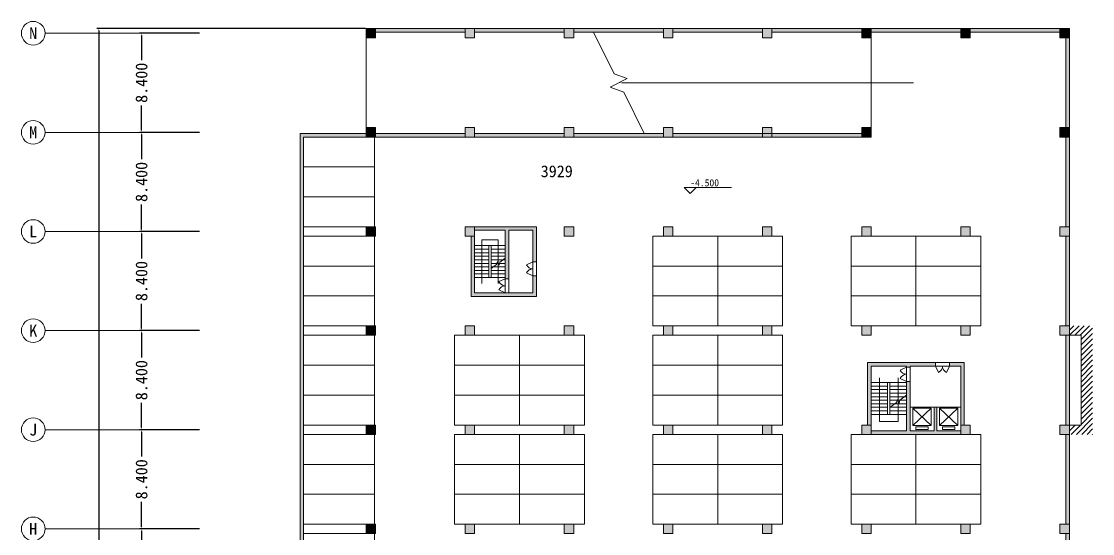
# Model space of a CAD drawing. Header units: metres. Extents: x -302 to 587, y -65 to 94.
# Drawn here: x -123.8 to -33, y 26.2 to 69.6 of the extents above; entities that cross this region are included whole.
import ezdxf

# ---------------------------------------------------------------- set-up
doc = ezdxf.new("R2010")
doc.units = ezdxf.units.M
doc.linetypes.add('ACAD_ISO03W100', pattern=[30, 12, -18])
doc.layers.get('0').update_dxf_attribs({"lineweight": 9})
for name, color, linetype, lineweight in [('fanghuo', 1, 'Continuous', 9), ('glass', 5, 'Continuous', 5), ('hatch', 212, 'ACAD_ISO03W100', 5), ('PUB_TEXT', 7, 'Continuous', 9), ('stair', 30, 'Continuous', 9), ('zhuwang', 2, 'Continuous', 13)]:
    doc.layers.add(name, color=color, linetype=linetype, lineweight=lineweight)
doc.styles.add('mystyle', font='', dxfattribs={"height": 1})
doc.styles.get('mystyle').set_extended_font_data('SimSun')
doc.dimstyles.new('myyyy', dxfattribs={"dimtxt": 1, "dimasz": 0.18, "dimexe": 0.18, "dimexo": 0.0625, "dimgap": 0.09, "dimtad": 0, "dimtoh": 1, "dimdec": 3, "dimrnd": 0.001, "dimzin": 0, "dimdsep": 46, "dimtxsty": 'Standard', "dimcen": 0.09, "dimadec": 0, "dimazin": 0, "dimtfac": 1, "dimtdec": 3, "dimtofl": 0, "dimtmove": 0, "dimatfit": 3, "dimfxl": 1, "dimtolj": 1, "dimtzin": 0, "dimarcsym": 0})

# ---------------------------------------------------------------- blocks, each defined once
blk = doc.blocks.new('*D45')
at = {"layer": 'Defpoints', "color": 0, "ltscale": 0.05, "transparency": 16777216}
for p in [(-108.651, 68.56), (-113.617, 60.16), (-108.651, 60.16)]:
    blk.add_point(p, dxfattribs=at)
at = {"layer": 'PUB_TEXT', "color": 0, "lineweight": -2, "ltscale": 0.05, "transparency": 16777216}
for p, q in [((-108.714, 68.56), (-113.797, 68.56)), ((-113.617, 68.38), (-113.617, 66.283)), ((-113.617, 60.34), (-113.617, 62.436)), ((-108.714, 60.16), (-113.797, 60.16))]:
    blk.add_line(p, q, dxfattribs=at)
at = {"layer": 'PUB_TEXT', "color": 0, "ltscale": 0.05, "transparency": 16777216}
for points in [[(-113.647, 68.38), (-113.587, 68.38), (-113.617, 68.56)], [(-113.647, 60.34), (-113.587, 60.34), (-113.617, 60.16)]]:
    blk.add_solid(points, dxfattribs=at)
at = {"layer": 'PUB_TEXT', "color": 0, "ltscale": 0.05, "transparency": 16777216, "insert": (-113.617, 64.36), "char_height": 1, "attachment_point": 5, "rotation": 90}
blk.add_mtext('\\A1;8.400', dxfattribs=at)
blk = doc.blocks.new('*D37')
at = {"layer": 'Defpoints', "color": 0, "ltscale": 0.05, "transparency": 16777216}
for p in [(-108.651, 60.16), (-113.617, 51.76), (-108.651, 51.76)]:
    blk.add_point(p, dxfattribs=at)
at = {"layer": 'PUB_TEXT', "color": 0, "lineweight": -2, "ltscale": 0.05, "transparency": 16777216}
for p, q in [((-108.714, 60.16), (-113.797, 60.16)), ((-113.617, 59.98), (-113.617, 57.883)), ((-113.617, 51.94), (-113.617, 54.036)), ((-108.714, 51.76), (-113.797, 51.76))]:
    blk.add_line(p, q, dxfattribs=at)
at = {"layer": 'PUB_TEXT', "color": 0, "ltscale": 0.05, "transparency": 16777216}
for points in [[(-113.647, 59.98), (-113.587, 59.98), (-113.617, 60.16)], [(-113.647, 51.94), (-113.587, 51.94), (-113.617, 51.76)]]:
    blk.add_solid(points, dxfattribs=at)
at = {"layer": 'PUB_TEXT', "color": 0, "ltscale": 0.05, "transparency": 16777216, "insert": (-113.617, 55.96), "char_height": 1, "attachment_point": 5, "rotation": 90}
blk.add_mtext('\\A1;8.400', dxfattribs=at)
blk = doc.blocks.new('*D38')
at = {"layer": 'Defpoints', "color": 0, "ltscale": 0.05, "transparency": 16777216}
for p in [(-108.651, 51.76), (-113.617, 43.36), (-108.651, 43.36)]:
    blk.add_point(p, dxfattribs=at)
at = {"layer": 'PUB_TEXT', "color": 0, "lineweight": -2, "ltscale": 0.05, "transparency": 16777216}
for p, q in [((-108.714, 51.76), (-113.797, 51.76)), ((-113.617, 51.58), (-113.617, 49.483)), ((-113.617, 43.54), (-113.617, 45.636)), ((-108.714, 43.36), (-113.797, 43.36))]:
    blk.add_line(p, q, dxfattribs=at)
at = {"layer": 'PUB_TEXT', "color": 0, "ltscale": 0.05, "transparency": 16777216}
for points in [[(-113.647, 51.58), (-113.587, 51.58), (-113.617, 51.76)], [(-113.647, 43.54), (-113.587, 43.54), (-113.617, 43.36)]]:
    blk.add_solid(points, dxfattribs=at)
at = {"layer": 'PUB_TEXT', "color": 0, "ltscale": 0.05, "transparency": 16777216, "insert": (-113.617, 47.56), "char_height": 1, "attachment_point": 5, "rotation": 90}
blk.add_mtext('\\A1;8.400', dxfattribs=at)
blk = doc.blocks.new('*D39')
at = {"layer": 'Defpoints', "color": 0, "ltscale": 0.05, "transparency": 16777216}
for p in [(-108.651, 43.36), (-113.617, 34.96), (-108.651, 34.96)]:
    blk.add_point(p, dxfattribs=at)
at = {"layer": 'PUB_TEXT', "color": 0, "lineweight": -2, "ltscale": 0.05, "transparency": 16777216}
for p, q in [((-108.714, 43.36), (-113.797, 43.36)), ((-113.617, 43.18), (-113.617, 41.083)), ((-113.617, 35.14), (-113.617, 37.236)), ((-108.714, 34.96), (-113.797, 34.96))]:
    blk.add_line(p, q, dxfattribs=at)
at = {"layer": 'PUB_TEXT', "color": 0, "ltscale": 0.05, "transparency": 16777216}
for points in [[(-113.647, 43.18), (-113.587, 43.18), (-113.617, 43.36)], [(-113.647, 35.14), (-113.587, 35.14), (-113.617, 34.96)]]:
    blk.add_solid(points, dxfattribs=at)
at = {"layer": 'PUB_TEXT', "color": 0, "ltscale": 0.05, "transparency": 16777216, "insert": (-113.617, 39.16), "char_height": 1, "attachment_point": 5, "rotation": 90}
blk.add_mtext('\\A1;8.400', dxfattribs=at)
blk = doc.blocks.new('*D40')
at = {"layer": 'Defpoints', "color": 0, "ltscale": 0.05, "transparency": 16777216}
for p in [(-108.651, 34.96), (-113.617, 26.56), (-108.651, 26.56)]:
    blk.add_point(p, dxfattribs=at)
at = {"layer": 'PUB_TEXT', "color": 0, "lineweight": -2, "ltscale": 0.05, "transparency": 16777216}
for p, q in [((-108.714, 34.96), (-113.797, 34.96)), ((-113.617, 34.78), (-113.617, 32.683)), ((-113.617, 26.74), (-113.617, 28.836)), ((-108.714, 26.56), (-113.797, 26.56))]:
    blk.add_line(p, q, dxfattribs=at)
at = {"layer": 'PUB_TEXT', "color": 0, "ltscale": 0.05, "transparency": 16777216}
for points in [[(-113.647, 34.78), (-113.587, 34.78), (-113.617, 34.96)], [(-113.647, 26.74), (-113.587, 26.74), (-113.617, 26.56)]]:
    blk.add_solid(points, dxfattribs=at)
at = {"layer": 'PUB_TEXT', "color": 0, "ltscale": 0.05, "transparency": 16777216, "insert": (-113.617, 30.76), "char_height": 1, "attachment_point": 5, "rotation": 90}
blk.add_mtext('\\A1;8.400', dxfattribs=at)
blk = doc.blocks.new('*D41')
at = {"layer": 'Defpoints', "color": 0, "ltscale": 0.05, "transparency": 16777216}
for p in [(-108.651, 26.56), (-113.617, 18.16), (-108.651, 18.16)]:
    blk.add_point(p, dxfattribs=at)
at = {"layer": 'PUB_TEXT', "color": 0, "lineweight": -2, "ltscale": 0.05, "transparency": 16777216}
for p, q in [((-108.714, 26.56), (-113.797, 26.56)), ((-113.617, 26.38), (-113.617, 24.283)), ((-113.617, 18.34), (-113.617, 20.436)), ((-108.714, 18.16), (-113.797, 18.16))]:
    blk.add_line(p, q, dxfattribs=at)
at = {"layer": 'PUB_TEXT', "color": 0, "ltscale": 0.05, "transparency": 16777216}
for points in [[(-113.647, 26.38), (-113.587, 26.38), (-113.617, 26.56)], [(-113.647, 18.34), (-113.587, 18.34), (-113.617, 18.16)]]:
    blk.add_solid(points, dxfattribs=at)
at = {"layer": 'PUB_TEXT', "color": 0, "ltscale": 0.05, "transparency": 16777216, "insert": (-113.617, 22.36), "char_height": 1, "attachment_point": 5, "rotation": 90}
blk.add_mtext('\\A1;8.400', dxfattribs=at)
blk = doc.blocks.new('*D44')
at = {"layer": 'Defpoints', "color": 0, "ltscale": 3, "transparency": 16777216}
for p in [(-117.233, 68.96), (-94.586, 68.96), (-68.586, -32.64)]:
    blk.add_point(p, dxfattribs=at)
at = {"layer": 'PUB_TEXT', "color": 0, "lineweight": -2, "ltscale": 3, "transparency": 16777216}
for p, q in [((-94.649, 68.96), (-117.413, 68.96)), ((-117.233, 68.78), (-117.233, 20.666)), ((-117.233, -32.46), (-117.233, 15.653)), ((-68.649, -32.64), (-117.413, -32.64))]:
    blk.add_line(p, q, dxfattribs=at)
at = {"layer": 'PUB_TEXT', "color": 0, "ltscale": 3, "transparency": 16777216}
for points in [[(-117.263, 68.78), (-117.203, 68.78), (-117.233, 68.96)], [(-117.263, -32.46), (-117.203, -32.46), (-117.233, -32.64)]]:
    blk.add_solid(points, dxfattribs=at)
at = {"layer": 'PUB_TEXT', "color": 0, "ltscale": 3, "transparency": 16777216, "insert": (-117.233, 18.16), "char_height": 1, "attachment_point": 5, "rotation": 90}
blk.add_mtext('\\A1;101.600', dxfattribs=at)

msp = doc.modelspace()

# ---------------------------------------------------------------- hatches: boundary and pattern name
at = {"layer": 'hatch', "ltscale": 0.05}
h = msp.add_hatch(color=256, dxfattribs=at)
h.dxf.hatch_style = 1
h.paths.add_polyline_path([(-93.7864, 68.9598), (-94.5864, 68.9598), (-94.5864, 68.1598), (-93.7864, 68.1598)])
h = msp.add_hatch(color=256, dxfattribs=at)
h.dxf.hatch_style = 1
h.paths.add_polyline_path([(-52.5864, 68.9598), (-60.1864, 68.9598), (-60.1864, 68.6598), (-52.5864, 68.6598)])
h.paths.add_polyline_path([(-60.9864, 68.9598), (-68.5864, 68.9598), (-68.5864, 68.6598), (-60.9864, 68.6598)])
h.paths.add_polyline_path([(-60.1864, 68.9598), (-60.9864, 68.9598), (-60.9864, 68.1598), (-60.1864, 68.1598)])
h.paths.add_polyline_path([(-68.5864, 68.9598), (-69.3864, 68.9598), (-69.3864, 68.1598), (-68.5864, 68.1598)])
h.paths.add_polyline_path([(-69.3864, 68.9598), (-76.9864, 68.9598), (-76.9864, 68.6598), (-69.3864, 68.6598)])
h.paths.add_polyline_path([(-76.9864, 68.9598), (-77.7864, 68.9598), (-77.7864, 68.1598), (-76.9864, 68.1598)])
h.paths.add_polyline_path([(-77.7864, 68.9598), (-85.3864, 68.9598), (-85.3864, 68.6598), (-77.7864, 68.6598)])
h.paths.add_polyline_path([(-85.3864, 68.9598), (-86.1864, 68.9598), (-86.1864, 68.1598), (-85.3864, 68.1598)])
h.paths.add_polyline_path([(-86.1864, 68.9598), (-93.7864, 68.9598), (-93.7864, 68.6598), (-86.1864, 68.6598)])
h = msp.add_hatch(color=256, dxfattribs=at)
h.dxf.hatch_style = 1
h.paths.add_polyline_path([(-51.7864, 68.9598), (-52.5864, 68.9598), (-52.5864, 68.1598), (-51.7864, 68.1598)])
h = msp.add_hatch(color=256, dxfattribs=at)
h.dxf.hatch_style = 1
h.paths.add_polyline_path([(-34.9864, 9.3598), (-35.2864, 9.3598), (-35.2864, 1.7598), (-34.9864, 1.7598)])
h.paths.add_polyline_path([(-34.9864, 17.7598), (-35.2864, 17.7598), (-35.2864, 10.1598), (-34.9864, 10.1598)])
h.paths.add_polyline_path([(-34.9864, 26.1598), (-35.2864, 26.1598), (-35.2864, 18.5598), (-34.9864, 18.5598)])
h.paths.add_polyline_path([(-34.9864, 34.5598), (-35.2864, 34.5598), (-35.2864, 26.9598), (-34.9864, 26.9598)])
h.paths.add_polyline_path([(-34.9864, 42.9598), (-35.2864, 42.9598), (-35.2864, 35.3598), (-34.9864, 35.3598)])
h.paths.add_polyline_path([(-34.9864, 51.3598), (-35.2864, 51.3598), (-35.2864, 43.7598), (-34.9864, 43.7598)])
h.paths.add_polyline_path([(-34.9864, 59.7598), (-35.2864, 59.7598), (-35.2864, 52.1598), (-34.9864, 52.1598)])
h.paths.add_polyline_path([(-34.9864, 68.1598), (-35.2864, 68.1598), (-35.2864, 60.5598), (-34.9864, 60.5598)])
h.paths.add_polyline_path([(-35.7864, 68.9598), (-43.3864, 68.9598), (-43.3864, 68.6598), (-35.7864, 68.6598)])
h.paths.add_polyline_path([(-44.1864, 68.9598), (-51.7864, 68.9598), (-51.7864, 68.6598), (-44.1864, 68.6598)])
h = msp.add_hatch(color=256, dxfattribs=at)
h.dxf.hatch_style = 1
h.paths.add_polyline_path([(-43.3864, 68.9598), (-44.1864, 68.9598), (-44.1864, 68.1598), (-43.3864, 68.1598)])
h = msp.add_hatch(color=256, dxfattribs=at)
h.dxf.hatch_style = 1
h.paths.add_polyline_path([(-34.9864, 68.9598), (-35.7864, 68.9598), (-35.7864, 68.1598), (-34.9864, 68.1598)])
h = msp.add_hatch(color=256, dxfattribs=at)
h.dxf.hatch_style = 1
h.paths.add_polyline_path([(-99.8864, 51.3598), (-99.8864, 52.1598), (-99.8864, 54.6931), (-99.8864, 57.2265), (-99.8864, 59.7598), (-94.5864, 59.7598), (-94.5864, 60.0598), (-100.1864, 60.0598), (-100.1864, 10.1598), (-99.8864, 10.1598)])
h = msp.add_hatch(color=256, dxfattribs=at)
h.dxf.hatch_style = 1
h.paths.add_polyline_path([(-94.5864, 59.7598), (-93.7864, 59.7598), (-93.7864, 60.5598), (-94.5864, 60.5598)])
h = msp.add_hatch(color=256, dxfattribs=at)
h.dxf.hatch_style = 1
h.paths.add_polyline_path([(-86.1864, 60.0598), (-93.7864, 60.0598), (-93.7864, 59.7598), (-86.1864, 59.7598)])
h = msp.add_hatch(color=256, dxfattribs=at)
h.dxf.hatch_style = 1
h.paths.add_polyline_path([(-77.7864, 60.5598), (-77.7864, 59.7598), (-76.9864, 59.7598), (-76.9864, 60.5598)])
h.paths.add_polyline_path([(-86.1864, 60.5598), (-86.1864, 59.7598), (-85.3864, 59.7598), (-85.3864, 60.5598)])
h = msp.add_hatch(color=256, dxfattribs=at)
h.dxf.hatch_style = 1
h.paths.add_polyline_path([(-77.7864, 60.0598), (-85.3864, 60.0598), (-85.3864, 59.7598), (-77.7864, 59.7598)])
h = msp.add_hatch(color=256, dxfattribs=at)
h.dxf.hatch_style = 1
h.paths.add_polyline_path([(-69.3864, 60.0598), (-76.9864, 60.0598), (-76.9864, 59.7598), (-69.3864, 59.7598)])
h = msp.add_hatch(color=256, dxfattribs=at)
h.dxf.hatch_style = 1
h.paths.add_polyline_path([(-60.1864, 60.5598), (-60.9864, 60.5598), (-60.9864, 59.7598), (-60.1864, 59.7598)])
h.paths.add_polyline_path([(-68.5864, 60.5598), (-69.3864, 60.5598), (-69.3864, 59.7598), (-68.5864, 59.7598)])
h = msp.add_hatch(color=256, dxfattribs=at)
h.dxf.hatch_style = 1
h.paths.add_polyline_path([(-60.9864, 60.0598), (-68.5864, 60.0598), (-68.5864, 59.7598), (-60.9864, 59.7598)])
h = msp.add_hatch(color=256, dxfattribs=at)
h.dxf.hatch_style = 1
h.paths.add_polyline_path([(-52.5864, 60.0598), (-60.1864, 60.0598), (-60.1864, 59.7598), (-52.5864, 59.7598)])
h = msp.add_hatch(color=256, dxfattribs=at)
h.dxf.hatch_style = 1
h.paths.add_polyline_path([(-51.7864, 60.5598), (-52.5864, 60.5598), (-52.5864, 59.7598), (-51.7864, 59.7598)])
h = msp.add_hatch(color=256, dxfattribs=at)
h.dxf.hatch_style = 1
h.paths.add_polyline_path([(-34.9864, 60.5598), (-35.7864, 60.5598), (-35.7864, 59.7598), (-34.9864, 59.7598)])
h = msp.add_hatch(color=256, dxfattribs=at)
h.dxf.hatch_style = 1
h.paths.add_polyline_path([(-93.7864, 52.1598), (-94.5864, 52.1598), (-94.5864, 51.3598), (-93.7864, 51.3598)])
h = msp.add_hatch(color=256, dxfattribs=at)
h.dxf.hatch_style = 1
h.paths.add_polyline_path([(-76.9864, 52.1598), (-77.7864, 52.1598), (-77.7864, 51.3598), (-76.9864, 51.3598)])
h.paths.add_polyline_path([(-85.3864, 52.1598), (-86.1864, 52.1598), (-86.1864, 51.3598), (-85.3864, 51.3598)])
h = msp.add_hatch(color=256, dxfattribs=at)
h.dxf.hatch_style = 1
h.paths.add_polyline_path([(-82.4864, 51.8598), (-80.4464, 51.8598), (-80.4464, 49.1932), (-80.1464, 49.1932), (-80.1464, 52.1598), (-85.3864, 52.1598), (-85.3864, 51.8598), (-82.7864, 51.8598), (-82.7864, 47.7598), (-82.4864, 47.7598)])
h.paths.add_polyline_path([(-80.1464, 47.9932), (-80.4464, 47.9932), (-80.4464, 46.5598), (-82.4864, 46.5598), (-82.7864, 46.5598), (-85.3864, 46.5598), (-85.3864, 51.3598), (-85.6864, 51.3598), (-85.6864, 46.2598), (-80.1464, 46.2598)])
h = msp.add_hatch(color=256, dxfattribs=at)
h.dxf.hatch_style = 1
h.paths.add_polyline_path([(-60.1864, 52.1598), (-60.9864, 52.1598), (-60.9864, 51.3598), (-60.1864, 51.3598)])
h.paths.add_polyline_path([(-68.5864, 52.1598), (-69.3864, 52.1598), (-69.3864, 51.3598), (-68.5864, 51.3598)])
h = msp.add_hatch(color=256, dxfattribs=at)
h.dxf.hatch_style = 1
h.paths.add_polyline_path([(-43.3864, 52.1598), (-44.1864, 52.1598), (-44.1864, 51.3598), (-43.3864, 51.3598)])
h.paths.add_polyline_path([(-51.7864, 52.1598), (-52.5864, 52.1598), (-52.5864, 51.3598), (-51.7864, 51.3598)])
h = msp.add_hatch(color=256, dxfattribs=at)
h.dxf.hatch_style = 1
h.paths.add_polyline_path([(-34.9864, 52.1598), (-35.7864, 52.1598), (-35.7864, 51.3598), (-34.9864, 51.3598)])
h.paths.add_polyline_path([(-43.3864, 52.1598), (-44.1864, 52.1598), (-44.1864, 51.3598), (-43.3864, 51.3598)])
h = msp.add_hatch(color=256, dxfattribs=at)
h.dxf.hatch_style = 1
h.paths.add_polyline_path([(-93.7864, 43.7598), (-94.5864, 43.7598), (-94.5864, 42.9598), (-93.7864, 42.9598)])
h = msp.add_hatch(color=256, dxfattribs=at)
h.dxf.hatch_style = 1
h.paths.add_polyline_path([(-76.9864, 43.7598), (-77.7864, 43.7598), (-77.7864, 42.9598), (-76.9864, 42.9598)])
h.paths.add_polyline_path([(-85.3864, 43.7598), (-86.1864, 43.7598), (-86.1864, 42.9598), (-85.3864, 42.9598)])
h = msp.add_hatch(color=256, dxfattribs=at)
h.dxf.hatch_style = 1
h.paths.add_polyline_path([(-60.1864, 43.7598), (-60.9864, 43.7598), (-60.9864, 42.9598), (-60.1864, 42.9598)])
h.paths.add_polyline_path([(-68.5864, 43.7598), (-69.3864, 43.7598), (-69.3864, 42.9598), (-68.5864, 42.9598)])
h = msp.add_hatch(color=256, dxfattribs=at)
h.dxf.hatch_style = 1
h.paths.add_polyline_path([(-43.3864, 43.7598), (-44.1864, 43.7598), (-44.1864, 42.9598), (-43.3864, 42.9598)])
h.paths.add_polyline_path([(-51.7864, 43.7598), (-52.5864, 43.7598), (-52.5864, 42.9598), (-51.7864, 42.9598)])
h = msp.add_hatch(color=256, dxfattribs=at)
h.dxf.hatch_style = 1
h.paths.add_polyline_path([(-34.9864, 43.7598), (-35.7864, 43.7598), (-35.7864, 42.9598), (-34.9864, 42.9598)])
h.paths.add_polyline_path([(-43.3864, 43.7598), (-44.1864, 43.7598), (-44.1864, 42.9598), (-43.3864, 42.9598)])
at = {"layer": 'hatch', "ltscale": 3}
h = msp.add_hatch(dxfattribs=at)
h.set_pattern_fill('ANSI31', color=256, scale=0.1)
h.set_pattern_definition([(45, (159.6, 3e-13), (-0.2245064, 0.2245064), [])])
h.paths.add_polyline_path([(-33.0175, 43.7598), (-34.9864, 43.7598), (-34.9864, 42.9598), (-33.9864, 42.9598), (-33.9864, 35.3598), (-34.9864, 35.3598), (-34.9864, 34.5598), (-33.0175, 34.5598)])
at = {"layer": 'hatch', "ltscale": 0.05}
h = msp.add_hatch(color=256, dxfattribs=at)
h.dxf.hatch_style = 1
h.paths.add_polyline_path([(-46.3364, 40.6598), (-52.0864, 40.6598), (-52.0864, 35.3598), (-51.7864, 35.3598), (-51.7864, 40.3598), (-48.7864, 40.3598), (-48.7864, 40.2598), (-48.4864, 40.2598), (-48.4864, 40.3598), (-46.3364, 40.3598)])
h = msp.add_hatch(color=256, dxfattribs=at)
h.dxf.hatch_style = 1
h.paths.add_polyline_path([(-43.8864, 40.6598), (-45.1364, 40.6598), (-45.1364, 40.3598), (-44.1864, 40.3598), (-44.1864, 36.8598), (-44.1864, 35.3598), (-43.8864, 35.3598)])
h = msp.add_hatch(color=256, dxfattribs=at)
h.dxf.hatch_style = 1
h.paths.add_polyline_path([(-48.4864, 39.0598), (-48.7864, 39.0598), (-48.7864, 34.8598), (-51.7864, 34.8598), (-51.7864, 34.5598), (-44.1864, 34.5598), (-44.1864, 34.8598), (-46.2264, 34.8598), (-46.2264, 36.8598), (-46.4464, 36.8598), (-46.4464, 34.8598), (-48.4864, 34.8598)])
h = msp.add_hatch(color=256, dxfattribs=at)
h.dxf.hatch_style = 1
h.paths.add_polyline_path([(-93.7864, 35.3598), (-94.5864, 35.3598), (-94.5864, 34.5598), (-93.7864, 34.5598)])
h = msp.add_hatch(color=256, dxfattribs=at)
h.dxf.hatch_style = 1
h.paths.add_polyline_path([(-76.9864, 35.3598), (-77.7864, 35.3598), (-77.7864, 34.5598), (-76.9864, 34.5598)])
h.paths.add_polyline_path([(-85.3864, 35.3598), (-86.1864, 35.3598), (-86.1864, 34.5598), (-85.3864, 34.5598)])
h = msp.add_hatch(color=256, dxfattribs=at)
h.dxf.hatch_style = 1
h.paths.add_polyline_path([(-60.1864, 35.3598), (-60.9864, 35.3598), (-60.9864, 34.5598), (-60.1864, 34.5598)])
h.paths.add_polyline_path([(-68.5864, 35.3598), (-69.3864, 35.3598), (-69.3864, 34.5598), (-68.5864, 34.5598)])
h = msp.add_hatch(color=256, dxfattribs=at)
h.dxf.hatch_style = 1
h.paths.add_polyline_path([(-43.3864, 35.3598), (-44.1864, 35.3598), (-44.1864, 34.5598), (-43.3864, 34.5598)])
h.paths.add_polyline_path([(-51.7864, 35.3598), (-52.5864, 35.3598), (-52.5864, 34.5598), (-51.7864, 34.5598)])
h = msp.add_hatch(color=256, dxfattribs=at)
h.dxf.hatch_style = 1
h.paths.add_polyline_path([(-34.9864, 35.3598), (-35.7864, 35.3598), (-35.7864, 34.5598), (-34.9864, 34.5598)])
h.paths.add_polyline_path([(-43.3864, 35.3598), (-44.1864, 35.3598), (-44.1864, 34.5598), (-43.3864, 34.5598)])
h = msp.add_hatch(color=256, dxfattribs=at)
h.dxf.hatch_style = 1
h.paths.add_polyline_path([(-93.7864, 26.9598), (-94.5864, 26.9598), (-94.5864, 26.1598), (-93.7864, 26.1598)])
h = msp.add_hatch(color=256, dxfattribs=at)
h.dxf.hatch_style = 1
h.paths.add_polyline_path([(-76.9864, 26.9598), (-77.7864, 26.9598), (-77.7864, 26.1598), (-76.9864, 26.1598)])
h.paths.add_polyline_path([(-85.3864, 26.9598), (-86.1864, 26.9598), (-86.1864, 26.1598), (-85.3864, 26.1598)])
h = msp.add_hatch(color=256, dxfattribs=at)
h.dxf.hatch_style = 1
h.paths.add_polyline_path([(-60.1864, 26.9598), (-60.9864, 26.9598), (-60.9864, 26.1598), (-60.1864, 26.1598)])
h.paths.add_polyline_path([(-68.5864, 26.9598), (-69.3864, 26.9598), (-69.3864, 26.1598), (-68.5864, 26.1598)])
h = msp.add_hatch(color=256, dxfattribs=at)
h.dxf.hatch_style = 1
h.paths.add_polyline_path([(-43.3864, 26.9598), (-44.1864, 26.9598), (-44.1864, 26.1598), (-43.3864, 26.1598)])
h.paths.add_polyline_path([(-51.7864, 26.9598), (-52.5864, 26.9598), (-52.5864, 26.1598), (-51.7864, 26.1598)])
h = msp.add_hatch(color=256, dxfattribs=at)
h.dxf.hatch_style = 1
h.paths.add_polyline_path([(-34.9864, 26.9598), (-35.7864, 26.9598), (-35.7864, 26.1598), (-34.9864, 26.1598)])
h.paths.add_polyline_path([(-43.3864, 26.9598), (-44.1864, 26.9598), (-44.1864, 26.1598), (-43.3864, 26.1598)])

# ---------------------------------------------------------------- linework, layer by layer
for p, q in [((-94.5864, 60.5598), (-94.5864, 68.1598)), ((-86.1864, 68.9598), (-93.7864, 68.9598)), ((-86.1864, 68.6598), (-93.7864, 68.6598)), ((-77.7864, 68.9598), (-85.3864, 68.9598)), ((-77.7864, 68.6598), (-85.3864, 68.6598)), ((-69.3864, 68.9598), (-76.9864, 68.9598)), ((-69.3864, 68.6598), (-76.9864, 68.6598)), ((-60.9864, 68.9598), (-68.5864, 68.9598)), ((-60.9864, 68.6598), (-68.5864, 68.6598)), ((-52.5864, 68.9598), (-60.1864, 68.9598)), ((-52.5864, 68.6598), (-60.1864, 68.6598)), ((-44.1864, 68.9598), (-51.7864, 68.9598)), ((-44.1864, 68.6598), (-51.7864, 68.6598)), ((-51.7864, 60.5598), (-51.7864, 68.1598)), ((-35.7864, 68.9598), (-43.3864, 68.9598)), ((-35.7864, 68.6598), (-43.3864, 68.6598)), ((-94.5864, 60.5598), (-93.7864, 60.5598)), ((-94.3864, 59.7598), (-94.3864, 60.5598)), ((-93.7864, 60.5598), (-93.7864, 59.7598)), ((-93.7864, 60.0598), (-86.1864, 60.0598)), ((-85.3864, 60.0598), (-77.7864, 60.0598)), ((-76.9864, 60.0598), (-69.3864, 60.0598)), ((-68.5864, 60.0598), (-52.5864, 60.0598)), ((-93.7864, 59.7598), (-94.5864, 59.7598)), ((-93.8864, 52.1598), (-93.8864, 59.7598)), ((-93.8864, 59.7598), (-93.8864, 57.2265)), ((-93.7864, 59.7598), (-86.1864, 59.7598)), ((-85.3864, 59.7598), (-77.7864, 59.7598)), ((-76.9864, 59.7598), (-69.3864, 59.7598)), ((-68.5864, 59.7598), (-52.5864, 59.7598)), ((-93.8864, 57.2265), (-99.8864, 57.2265)), ((-93.8864, 57.2265), (-93.8864, 54.6931)), ((-93.8864, 54.6931), (-99.8864, 54.6931)), ((-93.8864, 54.6931), (-93.8864, 52.1598)), ((-93.8864, 52.1598), (-99.8864, 52.1598)), ((-94.5864, 52.1598), (-93.7864, 52.1598)), ((-93.8864, 51.3598), (-93.8864, 52.1598)), ((-93.7864, 52.1598), (-93.7864, 51.3598)), ((-93.8864, 51.3598), (-99.8864, 51.3598)), ((-93.7864, 51.3598), (-94.5864, 51.3598)), ((-93.8864, 43.7598), (-93.8864, 51.3598)), ((-93.8864, 51.3598), (-93.8864, 48.8265)), ((-64.7864, 51.3598), (-64.7864, 48.8265)), ((-47.9864, 51.3598), (-47.9864, 48.8265)), ((-93.8864, 48.8265), (-99.8864, 48.8265)), ((-93.8864, 48.8265), (-93.8864, 46.2931)), ((-64.7864, 48.8265), (-64.7864, 46.2931)), ((-47.9864, 48.8265), (-47.9864, 46.2931)), ((-93.8864, 46.2931), (-99.8864, 46.2931)), ((-93.8864, 46.2931), (-93.8864, 43.7598)), ((-64.7864, 46.2931), (-64.7864, 43.7598)), ((-47.9864, 46.2931), (-47.9864, 43.7598)), ((-93.8864, 43.7598), (-99.8864, 43.7598)), ((-94.5864, 43.7598), (-93.7864, 43.7598)), ((-93.8864, 42.9598), (-93.8864, 43.7598)), ((-93.7864, 43.7598), (-93.7864, 42.9598)), ((-93.8864, 42.9598), (-99.8864, 42.9598)), ((-93.7864, 42.9598), (-94.5864, 42.9598)), ((-93.8864, 35.3598), (-93.8864, 42.9598)), ((-81.5864, 42.9598), (-81.5864, 40.4265)), ((-64.7864, 42.9598), (-64.7864, 40.4265)), ((-93.8864, 40.4265), (-99.8864, 40.4265)), ((-81.5864, 40.4265), (-81.5864, 37.8931)), ((-64.7864, 40.4265), (-64.7864, 37.8931)), ((-93.8864, 37.8931), (-99.8864, 37.8931)), ((-81.5864, 37.8931), (-81.5864, 35.3598)), ((-64.7864, 37.8931), (-64.7864, 35.3598)), ((-93.8864, 35.3598), (-99.8864, 35.3598)), ((-93.8864, 34.5598), (-99.8864, 34.5598)), ((-94.5864, 35.3598), (-93.7864, 35.3598)), ((-93.7864, 34.5598), (-94.5864, 34.5598)), ((-93.8864, 34.5598), (-93.8864, 35.3598)), ((-93.8864, 26.9598), (-93.8864, 34.5598)), ((-93.7864, 35.3598), (-93.7864, 34.5598)), ((-81.5864, 32.0265), (-81.5864, 34.5598)), ((-64.7864, 32.0265), (-64.7864, 34.5598)), ((-47.9864, 32.0265), (-47.9864, 34.5598)), ((-93.8864, 32.0265), (-99.8864, 32.0265)), ((-81.5864, 32.0265), (-81.5864, 29.4931)), ((-64.7864, 32.0265), (-64.7864, 29.4931)), ((-47.9864, 32.0265), (-47.9864, 29.4931)), ((-93.8864, 29.4931), (-99.8864, 29.4931)), ((-81.5864, 29.4931), (-81.5864, 26.9598)), ((-64.7864, 29.4931), (-64.7864, 26.9598)), ((-47.9864, 29.4931), (-47.9864, 26.9598)), ((-93.8864, 26.9598), (-99.8864, 26.9598)), ((-94.5864, 26.9598), (-93.7864, 26.9598)), ((-93.8864, 26.1598), (-93.8864, 26.9598)), ((-93.7864, 26.9598), (-93.7864, 26.1598)), ((-93.8864, 26.1598), (-99.8864, 26.1598)), ((-93.7864, 26.1598), (-94.5864, 26.1598)), ((-93.8864, 18.5598), (-93.8864, 26.1598))]:
    msp.add_line(p, q)
at = {"ltscale": 0.05}
for p, q in [((-73.5699, 65.1144), (-75.3006, 68.6598)), ((-35.2864, 68.1598), (-35.2864, 60.5598)), ((-34.9864, 68.1598), (-34.9864, 60.5598)), ((-73.9146, 63.9848), (-72.4548, 64.7147)), ((-72.4548, 64.7147), (-73.5699, 65.1144)), ((-73.9146, 63.9848), (-72.7388, 63.5633)), ((-48.1847, 64.3497), (-72.8847, 64.3497)), ((-71.0285, 60.0598), (-72.7388, 63.5633)), ((-100.1864, 60.0598), (-100.1864, 10.1598)), ((-94.5864, 60.0598), (-100.1864, 60.0598)), ((-94.5864, 59.7598), (-99.8864, 59.7598)), ((-99.8864, 59.7598), (-99.8864, 57.2265)), ((-35.2864, 59.7598), (-35.2864, 52.1598)), ((-34.9864, 59.7598), (-34.9864, 52.1598)), ((-99.8864, 51.3598), (-99.8864, 10.1598)), ((-83.3864, 51.0598), (-84.7864, 51.0598)), ((-84.7864, 51.0598), (-84.7864, 47.3598)), ((-83.3864, 47.3598), (-83.3864, 51.0598)), ((-35.2864, 51.3598), (-35.2864, 43.7598)), ((-34.9864, 51.3598), (-34.9864, 43.7598)), ((-83.4614, 49.2098), (-83.5276, 48.9539)), ((-83.4614, 49.2098), (-83.3114, 48.9098)), ((-83.2451, 49.1657), (-83.3114, 48.9098)), ((-83.2451, 49.1657), (-82.7864, 49.5098)), ((-80.1464, 49.1932), (-80.4464, 49.1932)), ((-83.9864, 48.6098), (-83.5276, 48.9539)), ((-82.4864, 47.7598), (-82.7864, 47.7598)), ((-80.1464, 47.9932), (-80.4464, 47.9932)), ((-82.4864, 46.5598), (-82.7864, 46.5598)), ((-35.2864, 42.9598), (-35.2864, 35.3598)), ((-34.9864, 42.9598), (-34.9864, 35.3598)), ((-48.4864, 40.2598), (-48.7864, 40.2598)), ((-46.3364, 40.6598), (-46.3364, 40.3598)), ((-45.1364, 40.6598), (-45.1364, 40.3598)), ((-51.0864, 39.3598), (-51.0864, 35.6598)), ((-49.4864, 35.6598), (-49.4864, 39.3598)), ((-48.4864, 39.0598), (-48.7864, 39.0598)), ((-50.1864, 36.8348), (-49.6276, 37.2539)), ((-49.5614, 37.5098), (-49.6276, 37.2539)), ((-49.5614, 37.5098), (-49.4114, 37.2098)), ((-49.3451, 37.4657), (-49.4114, 37.2098)), ((-49.3451, 37.4657), (-48.7864, 37.8848)), ((-49.4864, 35.6598), (-51.0864, 35.6598)), ((-35.2864, 34.5598), (-35.2864, 26.9598)), ((-34.9864, 34.5598), (-34.9864, 26.9598)), ((-35.2864, 26.1598), (-35.2864, 18.5598)), ((-34.9864, 26.1598), (-34.9864, 18.5598))]:
    msp.add_line(p, q, dxfattribs=at)
at = {"ltscale": 3}
for p, q in [((-67.622, 55.4758), (-63.622, 55.4758)), ((-67.122, 54.9758), (-67.622, 55.4758)), ((-66.622, 55.4758), (-67.122, 54.9758)), ((-59.2864, 51.3598), (-70.2864, 51.3598)), ((-70.2864, 51.3598), (-70.2864, 43.7598)), ((-59.2864, 51.3598), (-59.2864, 43.7598)), ((-42.4864, 51.3598), (-53.4864, 51.3598)), ((-53.4864, 51.3598), (-53.4864, 43.7598)), ((-42.4864, 51.3598), (-42.4864, 43.7598)), ((-59.2864, 48.8265), (-70.2864, 48.8265)), ((-42.4864, 48.8265), (-53.4864, 48.8265)), ((-59.2864, 46.2931), (-70.2864, 46.2931)), ((-42.4864, 46.2931), (-53.4864, 46.2931)), ((-59.2864, 43.7598), (-70.2864, 43.7598)), ((-42.4864, 43.7598), (-53.4864, 43.7598)), ((-76.0864, 42.9598), (-87.0864, 42.9598)), ((-87.0864, 42.9598), (-87.0864, 35.3598)), ((-76.0864, 42.9598), (-76.0864, 35.3598)), ((-59.2864, 42.9598), (-70.2864, 42.9598)), ((-70.2864, 42.9598), (-70.2864, 35.3598)), ((-59.2864, 42.9598), (-59.2864, 35.3598)), ((-34.9864, 42.9598), (-33.9864, 42.9598)), ((-33.9864, 42.9598), (-33.9864, 35.3598)), ((-76.0864, 40.4265), (-87.0864, 40.4265)), ((-59.2864, 40.4265), (-70.2864, 40.4265)), ((-76.0864, 37.8931), (-87.0864, 37.8931)), ((-59.2864, 37.8931), (-70.2864, 37.8931)), ((-76.0864, 35.3598), (-87.0864, 35.3598)), ((-76.0864, 34.5598), (-87.0864, 34.5598)), ((-87.0864, 34.5598), (-87.0864, 26.9598)), ((-76.0864, 34.5598), (-76.0864, 26.9598)), ((-59.2864, 35.3598), (-70.2864, 35.3598)), ((-59.2864, 34.5598), (-70.2864, 34.5598)), ((-70.2864, 34.5598), (-70.2864, 26.9598)), ((-59.2864, 34.5598), (-59.2864, 26.9598)), ((-42.4864, 34.5598), (-53.4864, 34.5598)), ((-53.4864, 34.5598), (-53.4864, 26.9598)), ((-42.4864, 34.5598), (-42.4864, 26.9598)), ((-33.9864, 35.3598), (-34.9864, 35.3598)), ((-76.0864, 32.0265), (-87.0864, 32.0265)), ((-59.2864, 32.0265), (-70.2864, 32.0265)), ((-42.4864, 32.0265), (-53.4864, 32.0265)), ((-76.0864, 29.4931), (-87.0864, 29.4931)), ((-59.2864, 29.4931), (-70.2864, 29.4931)), ((-42.4864, 29.4931), (-53.4864, 29.4931)), ((-76.0864, 26.9598), (-87.0864, 26.9598)), ((-59.2864, 26.9598), (-70.2864, 26.9598)), ((-42.4864, 26.9598), (-53.4864, 26.9598))]:
    msp.add_line(p, q, dxfattribs=at)
at = {"ltscale": 0.05}
for points in [[(-72.8847, 64.3497, 0.06, 0, 0), (-73.1847, 64.3497, 0, 0, 0)], [(-83.3864, 49.3598, 0.06, 0, 0), (-83.3864, 49.0598, 0, 0, 0)], [(-83.3864, 48.7598, 0.06, 0, 0), (-83.3864, 49.0598, 0, 0, 0)], [(-49.4864, 37.6598, 0.06, 0, 0), (-49.4864, 37.3598, 0, 0, 0)], [(-49.4864, 37.0598, 0.06, 0, 0), (-49.4864, 37.3598, 0, 0, 0)]]:
    msp.add_lwpolyline(points, format="xyseb", dxfattribs=at)
at = {"layer": 'fanghuo', "ltscale": 3}
msp.add_lwpolyline([(-34.9864, 68.9598), (-51.7864, 68.9598), (-51.7864, 59.7598), (-99.8864, 59.7598), (-99.8864, 10.1598), (-93.7864, 10.1598), (-93.7864, 0.9598), (-34.9864, 0.9598), (-34.9864, 68.9598)], dxfattribs=at)
at = {"layer": 'glass', "ltscale": 0.05}
for p, q in [((-80.4464, 49.1932), (-80.9904, 48.9402)), ((-80.4464, 49.1932), (-80.9904, 48.9402)), ((-80.4464, 47.9932), (-80.9904, 48.2462)), ((-80.4464, 47.9932), (-80.9904, 48.2462)), ((-82.7864, 47.7598), (-83.3304, 47.5068)), ((-82.7864, 47.7598), (-83.3304, 47.5068)), ((-82.7864, 46.5598), (-83.3304, 46.8128)), ((-82.7864, 46.5598), (-83.3304, 46.8128)), ((-48.7864, 40.2598), (-49.3304, 40.0068)), ((-48.7864, 40.2598), (-49.3304, 40.0068)), ((-46.3364, 40.3598), (-46.0834, 39.8158)), ((-46.3364, 40.3598), (-46.0834, 39.8158)), ((-45.1364, 40.3598), (-45.3894, 39.8158)), ((-45.1364, 40.3598), (-45.3894, 39.8158)), ((-48.7864, 39.0598), (-49.3304, 39.3128)), ((-48.7864, 39.0598), (-49.3304, 39.3128))]:
    msp.add_line(p, q, dxfattribs=at)
for centre, start, end in [((-82.7864, 47.7598), 204.937958, 270), ((-82.7864, 47.7598), 204.937958, 270), ((-82.7864, 46.5598), 90, 155.062042), ((-82.7864, 46.5598), 90, 155.062042), ((-48.7864, 40.2598), 204.937958, 270), ((-48.7864, 40.2598), 204.937958, 270), ((-48.7864, 39.0598), 90, 155.062042), ((-48.7864, 39.0598), 90, 155.062042)]:
    msp.add_arc(centre, 0.6, start, end, dxfattribs=at)
for points in [[(-80.4464, 48.5932), (-80.5205, 48.5932), (-80.6683, 48.6195), (-80.873, 48.75), (-80.9592, 48.873), (-80.9904, 48.9402)], [(-80.9904, 48.2462), (-80.9592, 48.3134), (-80.873, 48.4364), (-80.6683, 48.5669), (-80.5205, 48.5932), (-80.4464, 48.5932)], [(-45.7364, 40.3598), (-45.7364, 40.2857), (-45.7626, 40.1378), (-45.8932, 39.9332), (-46.0161, 39.847), (-46.0834, 39.8158)], [(-45.3894, 39.8158), (-45.4566, 39.847), (-45.5796, 39.9332), (-45.7101, 40.1378), (-45.7364, 40.2857), (-45.7364, 40.3598)]]:
    msp.add_open_spline(points, degree=3, dxfattribs=at)
at = {"layer": 'PUB_TEXT', "ltscale": 3}
for p, q in [((-113.7973, 68.5598), (-121.7973, 68.5598)), ((-113.7973, 60.1598), (-121.7973, 60.1598)), ((-113.7973, 51.7598), (-121.7973, 51.7598)), ((-113.7973, 43.3598), (-121.7973, 43.3598)), ((-113.7973, 34.9598), (-121.7973, 34.9598)), ((-113.7973, 26.5598), (-121.7973, 26.5598))]:
    msp.add_line(p, q, dxfattribs=at)
for centre in [(-122.7973, 68.5598), (-122.7973, 60.1598), (-122.7973, 51.7598), (-122.7973, 43.3598), (-122.7973, 34.9598), (-122.7973, 26.5598)]:
    msp.add_circle(centre, 1, dxfattribs=at)
at = {"layer": 'stair'}
for p, q in [((-85.3864, 52.1598), (-80.1464, 52.1598)), ((-82.7864, 51.8598), (-85.3864, 51.8598)), ((-82.7864, 46.5598), (-82.7864, 51.8598)), ((-82.4864, 46.5598), (-82.4864, 51.8598)), ((-80.4464, 46.5598), (-80.4464, 51.8598)), ((-80.1464, 52.1598), (-80.1464, 46.2598)), ((-85.6864, 46.2598), (-85.6864, 51.3598)), ((-85.3864, 51.3598), (-85.3864, 46.5598)), ((-84.1864, 50.5598), (-85.3864, 50.5598)), ((-84.1864, 50.2598), (-85.3864, 50.2598)), ((-84.1864, 49.9598), (-85.3864, 49.9598)), ((-84.1864, 50.5598), (-84.1864, 47.8598)), ((-83.9864, 47.8598), (-83.9864, 50.5598)), ((-82.7864, 50.5598), (-83.9864, 50.5598)), ((-82.7864, 50.2598), (-83.9864, 50.2598)), ((-82.7864, 49.9598), (-83.9864, 49.9598)), ((-84.1864, 49.6598), (-85.3864, 49.6598)), ((-84.1864, 49.3598), (-85.3864, 49.3598)), ((-84.1864, 49.0598), (-85.3864, 49.0598)), ((-82.7864, 49.6598), (-83.9864, 49.6598)), ((-82.7864, 49.3598), (-83.9864, 49.3598)), ((-82.7864, 49.0598), (-83.9864, 49.0598)), ((-84.1864, 48.7598), (-85.3864, 48.7598)), ((-84.1864, 48.4598), (-85.3864, 48.4598)), ((-84.1864, 48.1598), (-85.3864, 48.1598)), ((-82.7864, 48.7598), (-83.9864, 48.7598)), ((-82.7864, 48.4598), (-83.9864, 48.4598)), ((-82.7864, 48.1598), (-83.9864, 48.1598)), ((-84.1864, 47.8598), (-85.3864, 47.8598)), ((-82.7864, 47.8598), (-83.9864, 47.8598)), ((-80.1464, 46.2598), (-85.6864, 46.2598)), ((-43.8864, 40.6598), (-52.0864, 40.6598)), ((-52.0864, 40.6598), (-52.0864, 35.3598)), ((-51.7864, 35.3598), (-51.7864, 40.3598)), ((-48.7864, 40.3598), (-48.7864, 34.8598)), ((-48.4864, 40.3598), (-48.4864, 34.8598)), ((-50.3864, 38.9598), (-51.7864, 38.9598)), ((-50.3864, 38.6598), (-51.7864, 38.6598)), ((-50.3864, 38.3598), (-51.7864, 38.3598)), ((-50.3864, 36.2598), (-50.3864, 38.9598)), ((-50.1864, 38.9598), (-50.1864, 36.2598)), ((-48.7864, 38.9598), (-50.1864, 38.9598)), ((-48.7864, 38.6598), (-50.1864, 38.6598)), ((-48.7864, 38.3598), (-50.1864, 38.3598)), ((-50.3864, 38.0598), (-51.7864, 38.0598)), ((-50.3864, 37.7598), (-51.7864, 37.7598)), ((-50.3864, 37.4598), (-51.7864, 37.4598)), ((-48.7864, 38.0598), (-50.1864, 38.0598)), ((-48.7864, 37.7598), (-50.1864, 37.7598)), ((-48.7864, 37.4598), (-50.1864, 37.4598)), ((-50.3864, 37.1598), (-51.7864, 37.1598)), ((-50.3864, 36.8598), (-51.7864, 36.8598)), ((-50.3864, 36.5598), (-51.7864, 36.5598)), ((-48.7864, 37.1598), (-50.1864, 37.1598)), ((-48.7864, 36.8598), (-50.1864, 36.8598)), ((-48.7864, 36.5598), (-50.1864, 36.5598)), ((-46.4464, 36.8598), (-48.4864, 36.8598)), ((-48.4864, 36.8598), (-48.4864, 34.8598)), ((-46.6944, 36.7798), (-48.2384, 36.7798)), ((-48.2384, 36.7798), (-48.2384, 35.3238)), ((-46.6944, 36.7798), (-48.2384, 35.3238)), ((-46.6944, 35.3238), (-48.2384, 36.7798)), ((-47.8864, 36.8598), (-47.8864, 36.8598)), ((-47.8864, 36.7798), (-47.8864, 36.8598)), ((-47.0464, 36.7798), (-47.0464, 36.8598)), ((-46.6944, 35.3238), (-46.6944, 36.7798)), ((-46.4464, 34.8598), (-46.4464, 36.8598)), ((-44.1864, 36.8598), (-46.2264, 36.8598)), ((-46.2264, 36.8598), (-46.2264, 34.8598)), ((-44.4344, 36.7798), (-45.9784, 36.7798)), ((-45.9784, 36.7798), (-45.9784, 35.3238)), ((-44.4344, 36.7798), (-45.9784, 35.3238)), ((-44.4344, 35.3238), (-45.9784, 36.7798)), ((-45.6264, 36.8598), (-45.6264, 36.8598)), ((-45.6264, 36.7798), (-45.6264, 36.8598)), ((-44.7864, 36.7798), (-44.7864, 36.8598)), ((-44.4344, 35.3238), (-44.4344, 36.7798)), ((-44.1864, 34.8598), (-44.1864, 36.8598)), ((-50.3864, 36.2598), (-51.7864, 36.2598)), ((-48.7864, 36.2598), (-50.1864, 36.2598)), ((-48.7864, 34.8598), (-51.7864, 34.8598)), ((-51.7864, 34.5598), (-44.1864, 34.5598)), ((-48.4864, 34.8598), (-46.4464, 34.8598)), ((-48.2384, 35.3238), (-46.6944, 35.3238)), ((-46.9464, 35.2038), (-47.9864, 35.2038)), ((-47.9864, 35.2038), (-47.9864, 34.9798)), ((-47.9864, 34.9798), (-46.9464, 34.9798)), ((-46.9464, 34.9798), (-46.9464, 35.2038)), ((-46.2264, 34.8598), (-44.1864, 34.8598)), ((-45.9784, 35.3238), (-44.4344, 35.3238)), ((-44.6864, 35.2038), (-45.7264, 35.2038)), ((-45.7264, 35.2038), (-45.7264, 34.9798)), ((-45.7264, 34.9798), (-44.6864, 34.9798)), ((-44.6864, 34.9798), (-44.6864, 35.2038))]:
    msp.add_line(p, q, dxfattribs=at)
at = {"layer": 'stair', "ltscale": 0.05}
for p, q in [((-82.4864, 51.8598), (-80.4464, 51.8598)), ((-84.1864, 50.5598), (-83.9864, 50.5598)), ((-83.9864, 47.8598), (-84.1864, 47.8598)), ((-85.3864, 46.5598), (-82.7864, 46.5598)), ((-82.4864, 46.5598), (-80.4464, 46.5598)), ((-51.7864, 40.3598), (-48.7864, 40.3598)), ((-48.4864, 40.3598), (-44.1864, 40.3598)), ((-44.1864, 40.3598), (-44.1864, 36.8598)), ((-43.8864, 40.6598), (-43.8864, 35.3598)), ((-50.1864, 38.9598), (-50.3864, 38.9598)), ((-46.2264, 36.8598), (-46.4464, 36.8598)), ((-50.1864, 36.2598), (-50.3864, 36.2598))]:
    msp.add_line(p, q, dxfattribs=at)
at = {"layer": 'zhuwang'}
for points in [[(-94.5864, 68.9598), (-93.7864, 68.9598), (-93.7864, 68.1598), (-94.5864, 68.1598)], [(-86.1864, 68.9598), (-85.3864, 68.9598), (-85.3864, 68.1598), (-86.1864, 68.1598)], [(-77.7864, 68.9598), (-76.9864, 68.9598), (-76.9864, 68.1598), (-77.7864, 68.1598)], [(-69.3864, 68.9598), (-68.5864, 68.9598), (-68.5864, 68.1598), (-69.3864, 68.1598)], [(-60.9864, 68.9598), (-60.1864, 68.9598), (-60.1864, 68.1598), (-60.9864, 68.1598)], [(-52.5864, 68.9598), (-51.7864, 68.9598), (-51.7864, 68.1598), (-52.5864, 68.1598)], [(-44.1864, 68.9598), (-43.3864, 68.9598), (-43.3864, 68.1598), (-44.1864, 68.1598)], [(-35.7864, 68.9598), (-34.9864, 68.9598), (-34.9864, 68.1598), (-35.7864, 68.1598)], [(-94.5864, 60.5598), (-93.7864, 60.5598), (-93.7864, 59.7598), (-94.5864, 59.7598)], [(-86.1864, 60.5598), (-85.3864, 60.5598), (-85.3864, 59.7598), (-86.1864, 59.7598)], [(-77.7864, 60.5598), (-76.9864, 60.5598), (-76.9864, 59.7598), (-77.7864, 59.7598)], [(-69.3864, 60.5598), (-68.5864, 60.5598), (-68.5864, 59.7598), (-69.3864, 59.7598)], [(-60.9864, 60.5598), (-60.1864, 60.5598), (-60.1864, 59.7598), (-60.9864, 59.7598)], [(-52.5864, 60.5598), (-51.7864, 60.5598), (-51.7864, 59.7598), (-52.5864, 59.7598)], [(-35.7864, 60.5598), (-34.9864, 60.5598), (-34.9864, 59.7598), (-35.7864, 59.7598)], [(-94.5864, 52.1598), (-93.7864, 52.1598), (-93.7864, 51.3598), (-94.5864, 51.3598)], [(-86.1864, 52.1598), (-85.3864, 52.1598), (-85.3864, 51.3598), (-86.1864, 51.3598)], [(-77.7864, 52.1598), (-76.9864, 52.1598), (-76.9864, 51.3598), (-77.7864, 51.3598)], [(-69.3864, 52.1598), (-68.5864, 52.1598), (-68.5864, 51.3598), (-69.3864, 51.3598)], [(-60.9864, 52.1598), (-60.1864, 52.1598), (-60.1864, 51.3598), (-60.9864, 51.3598)], [(-52.5864, 52.1598), (-51.7864, 52.1598), (-51.7864, 51.3598), (-52.5864, 51.3598)], [(-44.1864, 52.1598), (-43.3864, 52.1598), (-43.3864, 51.3598), (-44.1864, 51.3598)], [(-35.7864, 52.1598), (-34.9864, 52.1598), (-34.9864, 51.3598), (-35.7864, 51.3598)], [(-94.5864, 43.7598), (-93.7864, 43.7598), (-93.7864, 42.9598), (-94.5864, 42.9598)], [(-86.1864, 43.7598), (-85.3864, 43.7598), (-85.3864, 42.9598), (-86.1864, 42.9598)], [(-77.7864, 43.7598), (-76.9864, 43.7598), (-76.9864, 42.9598), (-77.7864, 42.9598)], [(-69.3864, 43.7598), (-68.5864, 43.7598), (-68.5864, 42.9598), (-69.3864, 42.9598)], [(-60.9864, 43.7598), (-60.1864, 43.7598), (-60.1864, 42.9598), (-60.9864, 42.9598)], [(-52.5864, 43.7598), (-51.7864, 43.7598), (-51.7864, 42.9598), (-52.5864, 42.9598)], [(-44.1864, 43.7598), (-43.3864, 43.7598), (-43.3864, 42.9598), (-44.1864, 42.9598)], [(-35.7864, 43.7598), (-34.9864, 43.7598), (-34.9864, 42.9598), (-35.7864, 42.9598)], [(-94.5864, 35.3598), (-93.7864, 35.3598), (-93.7864, 34.5598), (-94.5864, 34.5598)], [(-86.1864, 35.3598), (-85.3864, 35.3598), (-85.3864, 34.5598), (-86.1864, 34.5598)], [(-77.7864, 35.3598), (-76.9864, 35.3598), (-76.9864, 34.5598), (-77.7864, 34.5598)], [(-69.3864, 35.3598), (-68.5864, 35.3598), (-68.5864, 34.5598), (-69.3864, 34.5598)], [(-60.9864, 35.3598), (-60.1864, 35.3598), (-60.1864, 34.5598), (-60.9864, 34.5598)], [(-52.5864, 35.3598), (-51.7864, 35.3598), (-51.7864, 34.5598), (-52.5864, 34.5598)], [(-44.1864, 35.3598), (-43.3864, 35.3598), (-43.3864, 34.5598), (-44.1864, 34.5598)], [(-35.7864, 35.3598), (-34.9864, 35.3598), (-34.9864, 34.5598), (-35.7864, 34.5598)], [(-94.5864, 26.9598), (-93.7864, 26.9598), (-93.7864, 26.1598), (-94.5864, 26.1598)], [(-86.1864, 26.9598), (-85.3864, 26.9598), (-85.3864, 26.1598), (-86.1864, 26.1598)], [(-77.7864, 26.9598), (-76.9864, 26.9598), (-76.9864, 26.1598), (-77.7864, 26.1598)], [(-69.3864, 26.9598), (-68.5864, 26.9598), (-68.5864, 26.1598), (-69.3864, 26.1598)], [(-60.9864, 26.9598), (-60.1864, 26.9598), (-60.1864, 26.1598), (-60.9864, 26.1598)], [(-52.5864, 26.9598), (-51.7864, 26.9598), (-51.7864, 26.1598), (-52.5864, 26.1598)], [(-44.1864, 26.9598), (-43.3864, 26.9598), (-43.3864, 26.1598), (-44.1864, 26.1598)], [(-35.7864, 26.9598), (-34.9864, 26.9598), (-34.9864, 26.1598), (-35.7864, 26.1598)]]:
    msp.add_lwpolyline(points, close=True, dxfattribs=at)

# ---------------------------------------------------------------- texts
at = {"ltscale": 3, "insert": (-67.122, 55.5758), "char_height": 0.6, "attachment_point": 7, "style": 'mystyle'}
msp.add_mtext_dynamic_manual_height_columns('-4{\\fSimSun|b0|i0|c134|p2;.}5{\\fSimSun|b0|i0|c134|p2;00}', width=4.15909, gutter_width=5, heights=[0], dxfattribs=at)
at = {"layer": 'fanghuo', "ltscale": 3, "insert": (-79.7872, 57.3601), "char_height": 1, "attachment_point": 1, "style": 'mystyle'}
msp.add_mtext_dynamic_manual_height_columns('3929', width=13.922468, gutter_width=5, heights=[0], dxfattribs=at)
at = {"layer": 'PUB_TEXT', "ltscale": 3, "char_height": 1, "attachment_point": 5, "style": 'mystyle'}
for s, insert in [('N', (-122.7973, 68.5598)), ('M', (-122.7973, 60.1598)), ('L', (-122.7973, 51.7598)), ('K', (-122.7973, 43.3598)), ('J', (-122.7973, 34.9598)), ('H', (-122.7973, 26.5598))]:
    msp.add_mtext_dynamic_manual_height_columns(s, width=1.774604, gutter_width=5, heights=[0], dxfattribs=dict(at, insert=insert))

# ---------------------------------------------------------------- dimensions: what is measured, and where the dimension line sits
at = {"layer": 'PUB_TEXT', "ltscale": 3}
dim = msp.add_linear_dim(base=(-117.2327, 68.9598), p1=(-68.5864, -32.6402), p2=(-94.5864, 68.9598), angle=270, dimstyle='myyyy', dxfattribs=at)
dim.commit()
dim.dimension.update_dxf_attribs({"geometry": '*D44', "text_midpoint": (-117.2327, 18.1598)})
at = {"layer": 'PUB_TEXT', "ltscale": 0.05}
for base, p1, p2, picture, middle in [((-113.6173, 60.1598), (-108.6514, 68.5598), (-108.6514, 60.1598), '*D45', (-113.6173, 64.3598)), ((-113.6173, 51.7598), (-108.6514, 60.1598), (-108.6514, 51.7598), '*D37', (-113.6173, 55.9598)), ((-113.6173, 43.3598), (-108.6514, 51.7598), (-108.6514, 43.3598), '*D38', (-113.6173, 47.5598)), ((-113.6173, 34.9598), (-108.6514, 43.3598), (-108.6514, 34.9598), '*D39', (-113.6173, 39.1598)), ((-113.6173, 26.5598), (-108.6514, 34.9598), (-108.6514, 26.5598), '*D40', (-113.6173, 30.7598)), ((-113.6173, 18.1598), (-108.6514, 26.5598), (-108.6514, 18.1598), '*D41', (-113.6173, 22.3598))]:
    dim = msp.add_linear_dim(base=base, p1=p1, p2=p2, angle=270, dimstyle='myyyy', dxfattribs=at)
    dim.commit()
    dim.dimension.update_dxf_attribs({"geometry": picture, "text_midpoint": middle})

doc.saveas('drawing.dxf')
